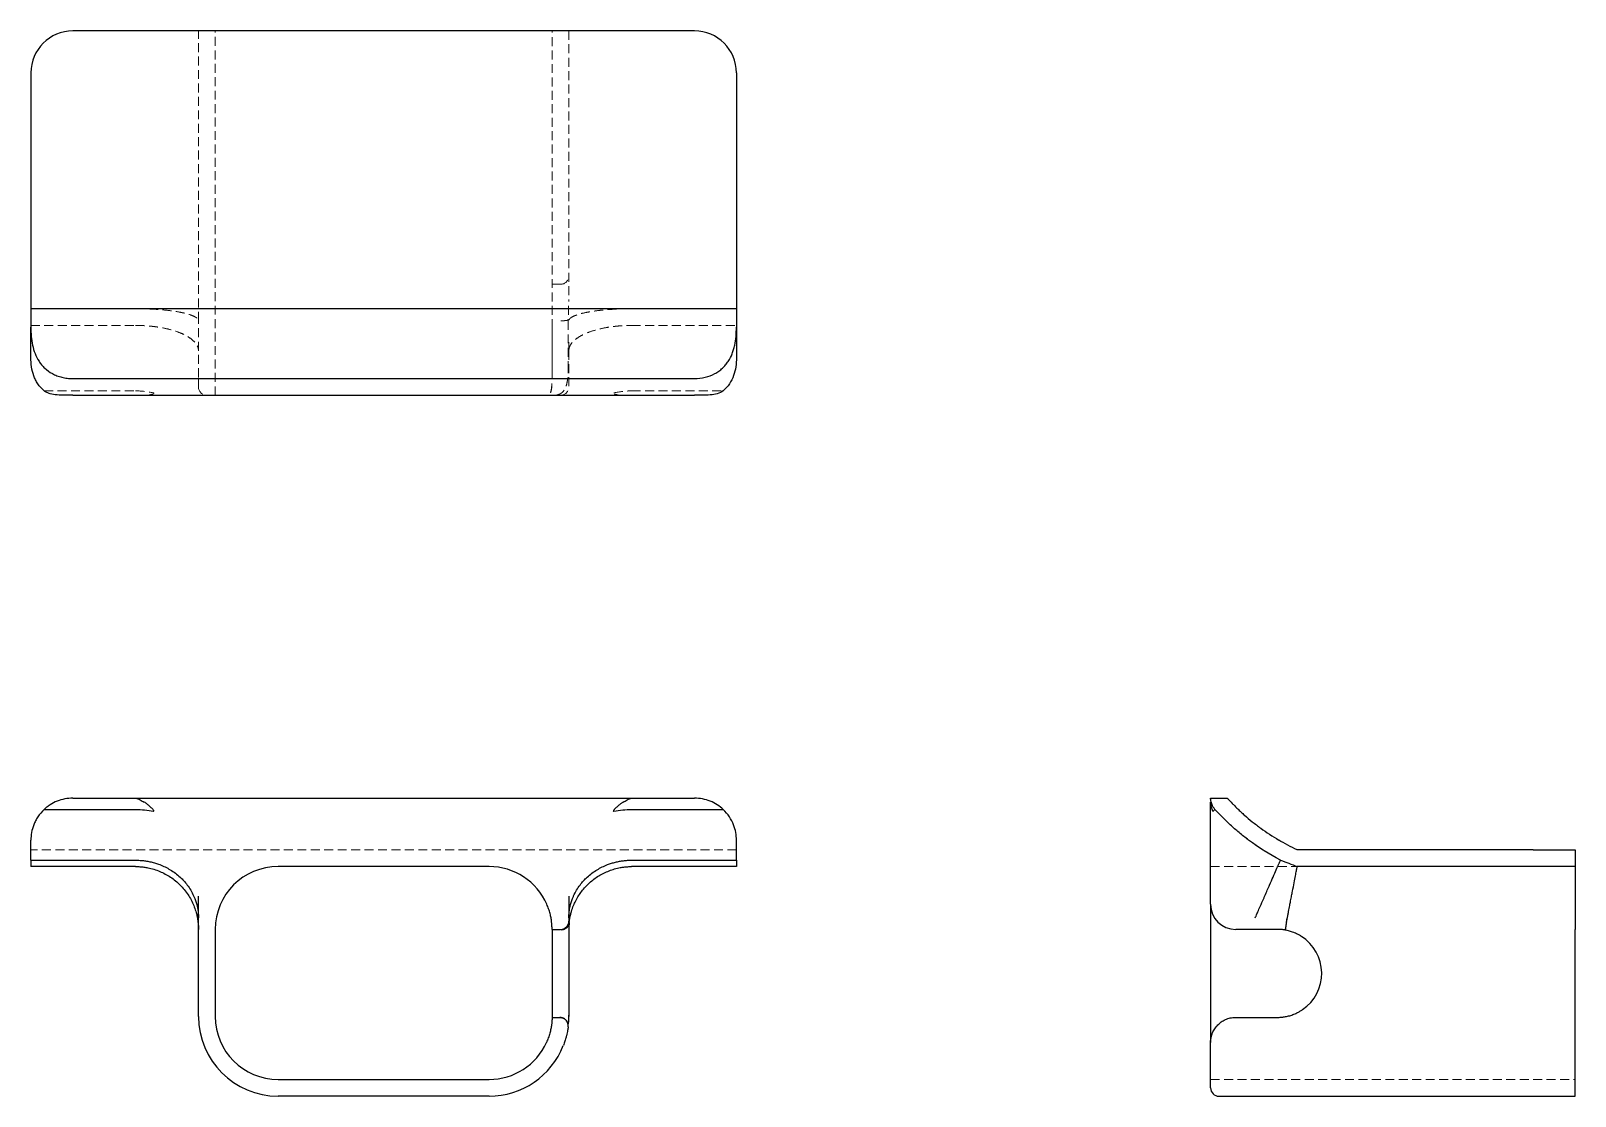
# Model space of a CAD drawing. Header units: millimetres. Extents: x 33 to 252, y 36 to 187.
import ezdxf

# ---------------------------------------------------------------- set-up
doc = ezdxf.new("R2010")
doc.units = ezdxf.units.MM
doc.linetypes.add('HIDDEN', pattern=[1.905, 1.27, -0.635])

msp = doc.modelspace()

# ---------------------------------------------------------------- linework, layer by layer
at = {"color": 7, "linetype": 'Continuous', "lineweight": 25}
for p, q in [((127.06, 186.87), (38.94, 186.87)), ((33, 180.93), (33, 147.49)), ((133, 180.93), (133, 147.49)), ((133, 147.49), (33, 147.49)), ((33, 140.59), (33, 144.86)), ((133, 144.86), (133, 140.59)), ((38.94, 137.58), (127.06, 137.58)), ((38.94, 135.21), (47.85, 135.21)), ((47.85, 135.21), (118.15, 135.21)), ((118.15, 135.21), (127.06, 135.21)), ((38.94, 78.1), (47.85, 78.1)), ((47.85, 78.1), (118.15, 78.1)), ((118.15, 78.1), (127.06, 78.1)), ((200.21, 78.1), (202.58, 78.1)), ((34.88, 76.5), (47.85, 76.5)), ((118.15, 76.5), (131.12, 76.5)), ((245.93, 70.77), (212.49, 70.77)), ((245.93, 70.77), (251.87, 70.77)), ((251.87, 70.77), (251.87, 68.4)), ((33, 69.3), (47.85, 69.3)), ((47.85, 68.4), (33, 68.4)), ((97.96, 68.4), (68.04, 68.4)), ((118.15, 69.3), (133, 69.3)), ((133, 68.4), (118.15, 68.4)), ((245.93, 68.4), (212.49, 68.4)), ((251.87, 68.4), (245.93, 68.4)), ((251.87, 68.4), (251.87, 59.49)), ((56.75, 47.14), (56.75, 64.2)), ((109.25, 64.2), (109.25, 63.05)), ((200.21, 63.05), (200.21, 64.2)), ((109.25, 63.05), (109.25, 60.68)), ((200.21, 63.05), (200.21, 59.49)), ((59.13, 59.49), (59.13, 47.14)), ((106.87, 59.49), (108.06, 59.49)), ((106.87, 59.49), (106.87, 47.14)), ((109.25, 59.49), (109.25, 47.14)), ((200.21, 59.49), (200.21, 47.14)), ((207.76, 59.49), (203.77, 59.49)), ((210.95, 60.45), (210.95, 60.45)), ((251.87, 47.14), (251.87, 59.49)), ((106.87, 47.02), (107.97, 47.02)), ((200.21, 47.14), (200.21, 43.46)), ((203.77, 47.02), (209.71, 47.02)), ((251.87, 35.86), (251.87, 47.14)), ((200.21, 37.04), (200.21, 43.46)), ((68.04, 38.23), (97.96, 38.23)), ((97.96, 35.86), (68.04, 35.86)), ((201.4, 35.86), (251.87, 35.86))]:
    msp.add_line(p, q, dxfattribs=at)
at = {"color": 7, "linetype": 'HIDDEN', "lineweight": 18}
for p, q in [((56.75, 145.76), (56.75, 186.87)), ((59.13, 135.21), (59.13, 186.87)), ((106.87, 144.71), (106.87, 186.87)), ((109.25, 186.87), (109.25, 148.74)), ((108.06, 150.94), (106.87, 150.94)), ((33, 145.11), (33, 144.91)), ((33, 145.11), (47.85, 145.11)), ((106.87, 138.77), (106.87, 144.71)), ((106.87, 144.71), (106.87, 138.77)), ((109.16, 138.77), (109.16, 144.71)), ((109.3, 145.95), (109.3, 145.95)), ((118.15, 145.11), (133, 145.11)), ((133, 145.11), (133, 144.91)), ((34.88, 135.83), (47.85, 135.83)), ((118.15, 135.83), (131.12, 135.83)), ((107.36, 135.21), (107.53, 135.28)), ((207.58, 70.77), (205.34, 72.35)), ((133, 70.77), (33, 70.77)), ((200.21, 68.4), (212.49, 68.4)), ((212.49, 68.4), (212.47, 68.3)), ((200.21, 38.23), (251.87, 38.23))]:
    msp.add_line(p, q, dxfattribs=at)
at = {"color": 7, "linetype": 'Continuous', "lineweight": 25, "flags": 128}
msp.add_lwpolyline([(109.3, 60.45), (109.3, 60.45), (109.3, 60.45)], dxfattribs=at)
at = {"color": 7, "linetype": 'Continuous', "lineweight": 25}
for centre, radius, start, end in [((38.94, 180.93), 5.94, 90, 180), ((127.06, 180.93), 5.94, 0, 90), ((68.04, 59.49), 8.91, 90, 180), ((97.96, 59.49), 8.91, 23.5782, 90), ((203.77, 63.05), 3.56, 180, 270), ((108.06, 60.68), 1.19, 270, 0), ((209.71, 53.26), 6.24, 304.5128, 57.1401), ((68.04, 47.14), 11.28, 180, 270), ((68.04, 47.14), 8.91, 180, 270), ((107.97, 45.83), 1.19, 54.6775, 90), ((107.97, 45.83), 1.19, 352.5644, 36.1384), ((97.96, 47.14), 8.91, 270, 335.5856), ((97.96, 47.14), 11.28, 270, 338.6105), ((201.4, 37.04), 1.19, 180, 270)]:
    msp.add_arc(centre, radius, start, end, dxfattribs=at)
at = {"color": 7, "linetype": 'HIDDEN', "lineweight": 18}
for centre, start, end in [((108.06, 152.13), 270, 0), ((57.94, 136.4), 180, 270), ((108.06, 136.4), 270, 0)]:
    msp.add_arc(centre, 1.19, start, end, dxfattribs=at)
at = {"color": 7, "linetype": 'Continuous', "lineweight": 25}
for points in [[(33, 147.49), (33, 146.59), (33, 145.71), (33, 144.86)], [(133, 147.49), (133, 146.59), (133, 145.71), (133, 144.86)], [(47.85, 76.5), (48.7, 76.5), (49.54, 76.42), (50.36, 76.26)], [(115.64, 76.26), (116.46, 76.42), (117.3, 76.5), (118.15, 76.5)], [(200.55, 76.26), (200.73, 76.42), (200.83, 76.5), (200.83, 76.5)], [(33, 69.3), (33, 70.13), (33, 71.09), (33, 72.16)], [(133, 69.3), (133, 70.13), (133, 71.09), (133, 72.16)], [(210.11, 69.3), (208.52, 70.13), (207.01, 71.09), (205.59, 72.16)], [(212.49, 70.77), (211.59, 71.2), (210.71, 71.66), (209.86, 72.16)], [(33, 69.3), (33, 69.02), (33, 68.72), (33, 68.4)], [(133, 69.3), (133, 69.02), (133, 68.72), (133, 68.4)], [(210.11, 69.3), (210.91, 69.02), (211.7, 68.72), (212.49, 68.4)], [(209.71, 59.49), (209.06, 59.49), (208.41, 59.49), (207.76, 59.49)], [(106.87, 47.14), (106.87, 47.06), (106.87, 47.02), (106.87, 47.02)]]:
    msp.add_open_spline(points, degree=3, dxfattribs=at)
at = {"color": 7, "linetype": 'HIDDEN', "lineweight": 18}
for points, knots in [([(47.85, 147.49), (47.95, 147.49), (48.15, 147.49), (48.44, 147.48), (48.74, 147.48), (49.03, 147.47), (49.31, 147.46), (49.79, 147.45), (50.45, 147.42), (51.54, 147.34), (52.84, 147.21), (53.97, 147.03), (54.76, 146.86), (55.45, 146.67), (56, 146.47), (56.36, 146.28), (56.51, 146.17), (56.61, 146.07), (56.69, 145.98), (56.74, 145.86), (56.75, 145.79), (56.75, 145.76)], [0, 0, 0, 0, 0.021283, 0.042409, 0.063357, 0.084104, 0.104628, 0.124907, 0.187022, 0.250143, 0.370778, 0.499694, 0.560034, 0.624497, 0.749312, 0.811655, 0.857795, 0.874521, 0.9223, 0.964032, 1, 1, 1, 1]), ([(109.15, 144.71), (109.16, 145.07), (109.16, 145.79), (109.19, 146.85), (109.22, 147.87), (109.23, 148.48), (109.23, 148.79)], [0, 0, 0, 0, 0.2461563, 0.4947028, 0.7449172, 1, 1, 1, 1]), ([(109.3, 145.95), (109.31, 145.96), (109.33, 146), (109.39, 146.07), (109.48, 146.16), (109.64, 146.28), (109.88, 146.41), (110.23, 146.55), (110.61, 146.69), (111.23, 146.86), (112.14, 147.05), (113.24, 147.21), (114.19, 147.31), (114.95, 147.37), (115.72, 147.42), (116.43, 147.46), (117.06, 147.48), (117.6, 147.49), (117.97, 147.49), (118.15, 147.49)], [0, 0, 0, 0, 0.019894, 0.047281, 0.082416, 0.12559, 0.195485, 0.250193, 0.31571, 0.375539, 0.499999, 0.625204, 0.688252, 0.749875, 0.812985, 0.875064, 0.916028, 0.957723, 1, 1, 1, 1]), ([(47.85, 145.11), (47.95, 145.11), (48.16, 145.11), (48.47, 145.1), (48.78, 145.09), (49.1, 145.08), (49.41, 145.06), (49.72, 145.03), (50.04, 145), (50.35, 144.97), (50.65, 144.93), (50.96, 144.89), (51.68, 144.77), (52.81, 144.53), (54.14, 144.1), (55.27, 143.55), (55.9, 143.08), (56.34, 142.63), (56.56, 142.31), (56.69, 141.98), (56.74, 141.74), (56.75, 141.6), (56.75, 141.53)], [0, 0, 0, 0, 0.022189, 0.044534, 0.06702, 0.089635, 0.112362, 0.135188, 0.158095, 0.181068, 0.204092, 0.227148, 0.25022, 0.371102, 0.499827, 0.613691, 0.749317, 0.781661, 0.87439, 0.922311, 0.964081, 1, 1, 1, 1]), ([(56.75, 141.53), (56.75, 141.89), (56.75, 142.24), (56.75, 142.95), (56.75, 143.31), (56.75, 144.01), (56.75, 144.36), (56.75, 145.06), (56.75, 145.41), (56.75, 145.76)], [0, 0, 0, 0, 0.25, 0.25, 0.5, 0.5, 0.75, 0.75, 1, 1, 1, 1]), ([(109.3, 145.95), (109.29, 145.94), (109.28, 145.93), (109.26, 145.91), (109.22, 145.89), (109.18, 145.88), (109.12, 145.86), (109.06, 145.85), (108.99, 145.83), (108.92, 145.82), (108.83, 145.81), (108.72, 145.8), (108.56, 145.78), (108.35, 145.77), (108.2, 145.77), (108.12, 145.77)], [0, 0, 0, 0, 0.061109, 0.12317, 0.185925, 0.249099, 0.312401, 0.375541, 0.438229, 0.500188, 0.553549, 0.632217, 0.734987, 0.859149, 1, 1, 1, 1]), ([(109.25, 141.53), (109.25, 141.57), (109.25, 141.65), (109.27, 141.78), (109.3, 141.92), (109.35, 142.07), (109.47, 142.35), (109.66, 142.63), (110.1, 143.08), (110.73, 143.55), (111.87, 144.1), (113.19, 144.53), (114.4, 144.79), (115.29, 144.93), (115.86, 144.99), (116.43, 145.05), (117.01, 145.09), (117.58, 145.11), (117.96, 145.11), (118.15, 145.11)], [0, 0, 0, 0, 0.02087, 0.043806, 0.068873, 0.096135, 0.125656, 0.218351, 0.250726, 0.386346, 0.500213, 0.628931, 0.749816, 0.792096, 0.834275, 0.876251, 0.917926, 0.959205, 1, 1, 1, 1]), ([(56.75, 137.77), (56.75, 138.38), (56.75, 138.99), (56.75, 139.94), (56.75, 140.25), (56.75, 140.89), (56.75, 141.21), (56.75, 141.53)], [0, 0, 0, 0, 0.5, 0.5, 0.75, 0.75, 1, 1, 1, 1]), ([(109.25, 141.53), (109.25, 141.21), (109.25, 140.89), (109.25, 140.25), (109.25, 139.94), (109.25, 138.99), (109.25, 138.38), (109.25, 137.77)], [0, 0, 0, 0, 0.25, 0.25, 0.5, 0.5, 1, 1, 1, 1]), ([(106.87, 138.77), (106.87, 138.53), (106.87, 138.3), (106.87, 137.83), (106.87, 137.6), (106.86, 137.16), (106.85, 136.96), (106.83, 136.56), (106.81, 136.38), (106.77, 136.05), (106.74, 135.91), (106.66, 135.65), (106.61, 135.54), (106.49, 135.37), (106.42, 135.31), (106.26, 135.23), (106.17, 135.21), (106.08, 135.21)], [0, 0, 0, 0, 0.125, 0.125, 0.25, 0.25, 0.375, 0.375, 0.5, 0.5, 0.625, 0.625, 0.75, 0.75, 0.875, 0.875, 1, 1, 1, 1]), ([(106.87, 138.77), (106.87, 138.53), (106.87, 138.3), (106.87, 137.83), (106.87, 137.6), (106.86, 137.17), (106.86, 136.96), (106.84, 136.57), (106.83, 136.38), (106.79, 136.06), (106.76, 135.91), (106.69, 135.65), (106.64, 135.55), (106.53, 135.38), (106.46, 135.31), (106.31, 135.23), (106.22, 135.21), (106.13, 135.21)], [0, 0, 0, 0, 0.125, 0.125, 0.25, 0.25, 0.375, 0.375, 0.5, 0.5, 0.625, 0.625, 0.75, 0.75, 0.875, 0.875, 1, 1, 1, 1]), ([(107.53, 135.27), (107.63, 135.29), (107.87, 135.33), (108.18, 135.5), (108.48, 135.77), (108.73, 136.17), (108.93, 136.68), (109.05, 137.3), (109.13, 138.01), (109.15, 138.51), (109.15, 138.77)], [0, 0, 0, 0, 0.07451, 0.165689, 0.273674, 0.398175, 0.535039, 0.682393, 0.837372, 1, 1, 1, 1]), ([(50.36, 135.55), (50.37, 135.55), (50.39, 135.55), (50.42, 135.54), (50.43, 135.53), (50.45, 135.51), (50.45, 135.49), (50.42, 135.47), (50.38, 135.44), (50.31, 135.41), (50.2, 135.36), (50.05, 135.32), (49.87, 135.27), (49.68, 135.24), (49.49, 135.22), (49.29, 135.21), (49.14, 135.21), (49.07, 135.21)], [0, 0, 0, 0, 0.019207, 0.031659, 0.039862, 0.047581, 0.063155, 0.087945, 0.12612, 0.179641, 0.251776, 0.377681, 0.50194, 0.633148, 0.750032, 0.879052, 1, 1, 1, 1]), ([(116.93, 135.21), (116.88, 135.21), (116.79, 135.21), (116.65, 135.21), (116.49, 135.22), (116.32, 135.24), (116.13, 135.27), (115.95, 135.32), (115.8, 135.36), (115.69, 135.41), (115.62, 135.44), (115.58, 135.47), (115.55, 135.49), (115.55, 135.51), (115.56, 135.53), (115.58, 135.54), (115.61, 135.55), (115.63, 135.55), (115.64, 135.55)], [0, 0, 0, 0, 0.07946, 0.162423, 0.249156, 0.366428, 0.497912, 0.621833, 0.747537, 0.818905, 0.87219, 0.910545, 0.935697, 0.951602, 0.959536, 0.967824, 0.98029, 1, 1, 1, 1]), ([(211.06, 61.04), (211.03, 60.86), (210.93, 60.35), (210.83, 59.83), (210.76, 59.49)], [0, 0, 0, 0, 0.347772, 1, 1, 1, 1]), ([(109.25, 47.14), (109.24, 46.93), (109.24, 46.5), (109.21, 46.16), (109.2, 46.06), (109.2, 46.06)], [0, 0, 0, 0, 0.499758, 0.992839, 1, 1, 1, 1])]:
    msp.add_open_spline(points, degree=3, knots=knots, dxfattribs=at)
at = {"color": 7, "linetype": 'Continuous', "lineweight": 25}
for points, knots in [([(33, 144.86), (33, 143.97), (33.07, 143.12), (33.33, 141.91), (33.44, 141.51), (33.74, 140.75), (33.93, 140.38), (34.27, 139.86), (34.39, 139.69), (34.66, 139.36), (34.81, 139.21), (35.29, 138.76), (35.64, 138.51), (36.26, 138.18), (36.47, 138.08), (36.93, 137.9), (37.16, 137.83), (37.65, 137.71), (37.9, 137.66), (38.42, 137.6), (38.68, 137.58), (38.94, 137.58)], [0, 0, 0, 0, 0.25, 0.25, 0.375, 0.375, 0.5, 0.5, 0.5625, 0.5625, 0.625, 0.625, 0.75, 0.75, 0.8125, 0.8125, 0.875, 0.875, 0.9375, 0.9375, 1, 1, 1, 1]), ([(127.06, 137.58), (127.58, 137.58), (128.09, 137.64), (129.07, 137.88), (129.52, 138.06), (130.14, 138.39), (130.33, 138.51), (130.7, 138.77), (130.87, 138.91), (131.18, 139.2), (131.33, 139.35), (131.6, 139.68), (131.72, 139.85), (132.06, 140.36), (132.25, 140.73), (132.47, 141.3), (132.54, 141.5), (132.66, 141.9), (132.71, 142.1), (132.93, 143.12), (133, 143.97), (133, 144.86)], [0, 0, 0, 0, 0.125, 0.125, 0.25, 0.25, 0.3125, 0.3125, 0.375, 0.375, 0.4375, 0.4375, 0.5, 0.5, 0.625, 0.625, 0.6875, 0.6875, 0.75, 0.75, 1, 1, 1, 1]), ([(34.88, 135.83), (34.53, 136.13), (34.23, 136.47), (33.87, 137.01), (33.76, 137.19), (33.57, 137.58), (33.48, 137.78), (33.26, 138.39), (33.16, 138.81), (33.03, 139.68), (33, 140.13), (33, 140.59)], [0, 0, 0, 0, 0.25, 0.25, 0.375, 0.375, 0.5, 0.5, 0.75, 0.75, 1, 1, 1, 1]), ([(133, 140.59), (133, 140.13), (132.97, 139.68), (132.84, 138.82), (132.74, 138.4), (132.45, 137.59), (132.25, 137.19), (131.77, 136.47), (131.47, 136.13), (131.12, 135.83)], [0, 0, 0, 0, 0.25, 0.25, 0.5, 0.5, 0.75, 0.75, 1, 1, 1, 1]), ([(38.94, 135.21), (38.56, 135.21), (38.18, 135.21), (37.44, 135.22), (37.07, 135.23), (36.37, 135.29), (36.03, 135.34), (35.57, 135.47), (35.42, 135.52), (35.14, 135.65), (35.01, 135.73), (34.88, 135.83)], [0, 0, 0, 0, 0.25, 0.25, 0.5, 0.5, 0.75, 0.75, 0.875, 0.875, 1, 1, 1, 1]), ([(131.12, 135.83), (130.87, 135.64), (130.59, 135.51), (129.96, 135.34), (129.63, 135.29), (128.93, 135.23), (128.56, 135.22), (127.82, 135.21), (127.44, 135.21), (127.06, 135.21)], [0, 0, 0, 0, 0.25, 0.25, 0.5, 0.5, 0.75, 0.75, 1, 1, 1, 1]), ([(38.94, 78.1), (38.56, 78.1), (38.18, 78.06), (37.44, 77.92), (37.07, 77.81), (36.37, 77.53), (36.03, 77.35), (35.57, 77.05), (35.42, 76.95), (35.14, 76.73), (35.01, 76.61), (34.88, 76.5)], [0, 0, 0, 0, 0.25, 0.25, 0.5, 0.5, 0.75, 0.75, 0.875, 0.875, 1, 1, 1, 1]), ([(47.85, 78.1), (47.96, 78.1), (48.07, 78.05), (48.27, 77.96), (48.37, 77.91), (48.67, 77.75), (48.87, 77.64), (49.07, 77.53)], [0, 0, 0, 0, 0.25, 0.25, 0.5, 0.5, 1, 1, 1, 1]), ([(50.36, 76.26), (50.37, 76.26), (50.39, 76.26), (50.42, 76.25), (50.43, 76.26), (50.45, 76.27), (50.45, 76.29), (50.42, 76.34), (50.38, 76.39), (50.31, 76.47), (50.2, 76.6), (50.05, 76.75), (49.87, 76.92), (49.68, 77.09), (49.49, 77.25), (49.29, 77.4), (49.14, 77.48), (49.07, 77.53)], [0, 0, 0, 0, 0.019207, 0.031659, 0.039862, 0.047581, 0.063155, 0.087945, 0.12612, 0.179641, 0.251776, 0.377681, 0.50194, 0.633148, 0.750032, 0.879052, 1, 1, 1, 1]), ([(116.93, 77.53), (116.88, 77.5), (116.79, 77.44), (116.65, 77.35), (116.49, 77.24), (116.32, 77.09), (116.13, 76.93), (115.95, 76.75), (115.8, 76.6), (115.69, 76.48), (115.62, 76.4), (115.58, 76.34), (115.55, 76.3), (115.55, 76.27), (115.56, 76.26), (115.58, 76.25), (115.61, 76.26), (115.63, 76.26), (115.64, 76.26)], [0, 0, 0, 0, 0.07946, 0.162423, 0.249156, 0.366428, 0.497912, 0.621833, 0.747537, 0.818905, 0.87219, 0.910545, 0.935697, 0.951602, 0.959536, 0.967824, 0.98029, 1, 1, 1, 1]), ([(116.93, 77.53), (117.13, 77.64), (117.33, 77.75), (117.63, 77.91), (117.73, 77.96), (117.93, 78.05), (118.04, 78.1), (118.15, 78.1)], [0, 0, 0, 0, 0.5, 0.5, 0.75, 0.75, 1, 1, 1, 1]), ([(131.12, 76.5), (130.87, 76.73), (130.59, 76.95), (129.96, 77.35), (129.63, 77.53), (128.93, 77.81), (128.56, 77.92), (127.82, 78.06), (127.44, 78.1), (127.06, 78.1)], [0, 0, 0, 0, 0.25, 0.25, 0.5, 0.5, 0.75, 0.75, 1, 1, 1, 1]), ([(200.83, 76.5), (200.64, 76.73), (200.51, 76.95), (200.34, 77.35), (200.29, 77.53), (200.23, 77.81), (200.22, 77.92), (200.21, 78.06), (200.21, 78.1), (200.21, 78.1)], [0, 0, 0, 0, 0.25, 0.25, 0.5, 0.5, 0.75, 0.75, 1, 1, 1, 1]), ([(200.21, 77.53), (200.21, 77.5), (200.21, 77.44), (200.21, 77.35), (200.22, 77.24), (200.24, 77.09), (200.27, 76.93), (200.32, 76.75), (200.36, 76.6), (200.41, 76.48), (200.44, 76.4), (200.47, 76.34), (200.49, 76.3), (200.51, 76.27), (200.53, 76.26), (200.54, 76.25), (200.55, 76.26), (200.55, 76.26), (200.55, 76.26)], [0, 0, 0, 0, 0.07946, 0.162423, 0.249156, 0.366428, 0.497912, 0.621833, 0.747537, 0.818905, 0.87219, 0.910545, 0.935697, 0.951602, 0.959536, 0.967824, 0.98029, 1, 1, 1, 1]), ([(200.21, 64.2), (200.21, 65.64), (200.21, 67.05), (200.21, 69.12), (200.21, 69.81), (200.21, 71.12), (200.21, 71.75), (200.21, 72.67), (200.21, 72.96), (200.21, 73.55), (200.21, 73.84), (200.21, 74.67), (200.21, 75.18), (200.21, 76.1), (200.21, 76.51), (200.21, 76.99), (200.21, 77.13), (200.21, 77.37), (200.21, 77.46), (200.21, 77.53)], [0, 0, 0, 0, 0.25, 0.25, 0.375, 0.375, 0.5, 0.5, 0.5625, 0.5625, 0.625, 0.625, 0.75, 0.75, 0.875, 0.875, 0.9375, 0.9375, 1, 1, 1, 1]), ([(202.58, 78.1), (202.58, 78.1), (202.64, 78.03), (202.88, 77.77), (203.06, 77.58), (203.39, 77.24), (203.51, 77.12), (203.77, 76.86), (203.91, 76.72), (204.2, 76.44), (204.35, 76.29), (204.68, 75.99), (204.85, 75.84), (205.36, 75.38), (205.73, 75.07), (206.3, 74.61), (206.5, 74.45), (206.9, 74.14), (207.1, 73.99), (208.12, 73.25), (208.97, 72.68), (209.86, 72.16)], [0, 0, 0, 0, 0.125, 0.125, 0.25, 0.25, 0.3125, 0.3125, 0.375, 0.375, 0.4375, 0.4375, 0.5, 0.5, 0.625, 0.625, 0.6875, 0.6875, 0.75, 0.75, 1, 1, 1, 1]), ([(34.88, 76.5), (34.53, 76.16), (34.23, 75.81), (33.87, 75.26), (33.76, 75.08), (33.57, 74.7), (33.48, 74.51), (33.26, 73.95), (33.16, 73.58), (33.03, 72.86), (33, 72.5), (33, 72.16)], [0, 0, 0, 0, 0.25, 0.25, 0.375, 0.375, 0.5, 0.5, 0.75, 0.75, 1, 1, 1, 1]), ([(133, 72.16), (133, 72.5), (132.97, 72.86), (132.84, 73.58), (132.74, 73.94), (132.45, 74.69), (132.25, 75.07), (131.77, 75.81), (131.47, 76.16), (131.12, 76.5)], [0, 0, 0, 0, 0.25, 0.25, 0.5, 0.5, 0.75, 0.75, 1, 1, 1, 1]), ([(205.59, 72.16), (205.13, 72.5), (204.68, 72.86), (203.82, 73.58), (203.4, 73.94), (202.59, 74.69), (202.19, 75.07), (201.47, 75.81), (201.13, 76.16), (200.83, 76.5)], [0, 0, 0, 0, 0.25, 0.25, 0.5, 0.5, 0.75, 0.75, 1, 1, 1, 1]), ([(47.85, 69.3), (47.95, 69.3), (48.16, 69.3), (48.47, 69.28), (48.78, 69.26), (49.1, 69.22), (49.41, 69.18), (49.72, 69.12), (50.04, 69.05), (50.35, 68.97), (50.65, 68.89), (50.96, 68.79), (51.68, 68.52), (52.81, 67.97), (54.14, 66.98), (55.27, 65.74), (55.9, 64.67), (56.34, 63.63), (56.56, 62.91), (56.69, 62.14), (56.74, 61.61), (56.75, 61.28), (56.75, 61.12)], [0, 0, 0, 0, 0.022189, 0.044534, 0.06702, 0.089635, 0.112362, 0.135188, 0.158095, 0.181068, 0.204092, 0.227148, 0.25022, 0.371102, 0.499827, 0.613691, 0.749317, 0.781661, 0.87439, 0.922311, 0.964081, 1, 1, 1, 1]), ([(47.85, 68.4), (47.95, 68.4), (48.15, 68.4), (48.44, 68.38), (48.74, 68.36), (49.03, 68.32), (49.31, 68.28), (49.79, 68.19), (50.45, 68.02), (51.54, 67.63), (52.84, 66.94), (53.97, 66.01), (54.76, 65.13), (55.45, 64.2), (56, 63.16), (56.36, 62.14), (56.51, 61.58), (56.61, 61.08), (56.69, 60.59), (56.74, 60.02), (56.75, 59.66), (56.75, 59.49)], [0, 0, 0, 0, 0.021283, 0.042409, 0.063357, 0.084104, 0.104628, 0.124907, 0.187022, 0.250143, 0.370778, 0.499694, 0.560034, 0.624497, 0.749312, 0.811655, 0.857795, 0.874521, 0.9223, 0.964032, 1, 1, 1, 1]), ([(109.25, 61.12), (109.25, 61.21), (109.25, 61.4), (109.27, 61.69), (109.3, 62.01), (109.35, 62.36), (109.47, 62.99), (109.66, 63.63), (110.1, 64.67), (110.73, 65.74), (111.87, 66.98), (113.19, 67.97), (114.4, 68.56), (115.29, 68.87), (115.86, 69.03), (116.43, 69.15), (117.01, 69.24), (117.58, 69.29), (117.96, 69.3), (118.15, 69.3)], [0, 0, 0, 0, 0.02087, 0.043806, 0.068873, 0.096135, 0.125656, 0.218351, 0.250726, 0.386346, 0.500213, 0.628931, 0.749816, 0.792096, 0.834275, 0.876251, 0.917926, 0.959205, 1, 1, 1, 1]), ([(109.3, 60.45), (109.31, 60.53), (109.33, 60.74), (109.39, 61.09), (109.48, 61.53), (109.64, 62.15), (109.88, 62.83), (110.23, 63.58), (110.61, 64.25), (111.23, 65.14), (112.14, 66.13), (113.24, 66.96), (114.19, 67.48), (114.95, 67.81), (115.72, 68.07), (116.43, 68.24), (117.06, 68.34), (117.6, 68.39), (117.97, 68.4), (118.15, 68.4)], [0, 0, 0, 0, 0.019894, 0.047281, 0.082416, 0.12559, 0.195485, 0.250193, 0.31571, 0.375539, 0.499999, 0.625204, 0.688252, 0.749875, 0.812985, 0.875064, 0.916028, 0.957723, 1, 1, 1, 1]), ([(206.53, 61.12), (206.57, 61.21), (206.65, 61.4), (206.78, 61.69), (206.92, 62.01), (207.07, 62.36), (207.35, 62.99), (207.63, 63.63), (208.08, 64.67), (208.55, 65.74), (209.1, 66.98), (209.53, 67.97), (209.79, 68.56), (209.93, 68.87), (209.99, 69.03), (210.05, 69.15), (210.09, 69.24), (210.11, 69.29), (210.11, 69.3), (210.11, 69.3)], [0, 0, 0, 0, 0.02087, 0.043806, 0.068873, 0.096135, 0.125656, 0.218351, 0.250726, 0.386346, 0.500213, 0.628931, 0.749816, 0.792096, 0.834275, 0.876251, 0.917926, 0.959205, 1, 1, 1, 1]), ([(210.95, 60.45), (210.96, 60.53), (211, 60.74), (211.07, 61.09), (211.16, 61.53), (211.28, 62.15), (211.41, 62.83), (211.55, 63.58), (211.69, 64.25), (211.86, 65.14), (212.05, 66.13), (212.21, 66.96), (212.31, 67.48), (212.37, 67.81), (212.42, 68.07), (212.46, 68.24), (212.48, 68.34), (212.49, 68.39), (212.49, 68.4), (212.49, 68.4)], [0, 0, 0, 0, 0.019894, 0.047281, 0.082416, 0.12559, 0.195485, 0.250193, 0.31571, 0.375539, 0.499999, 0.625204, 0.688252, 0.749875, 0.812985, 0.875064, 0.916028, 0.957723, 1, 1, 1, 1]), ([(106.87, 59.49), (106.87, 59.49), (106.87, 59.52), (106.87, 59.61), (106.87, 59.68), (106.86, 59.86), (106.86, 59.98), (106.84, 60.24), (106.83, 60.4), (106.79, 60.74), (106.76, 60.92), (106.69, 61.32), (106.64, 61.52), (106.53, 61.95), (106.46, 62.17), (106.31, 62.61), (106.22, 62.84), (106.13, 63.05)], [0, 0, 0, 0, 0.125, 0.125, 0.25, 0.25, 0.375, 0.375, 0.5, 0.5, 0.625, 0.625, 0.75, 0.75, 0.875, 0.875, 1, 1, 1, 1]), ([(109.3, 60.45), (109.29, 60.41), (109.28, 60.34), (109.26, 60.24), (109.22, 60.14), (109.18, 60.04), (109.12, 59.95), (109.06, 59.86), (108.99, 59.77), (108.92, 59.7), (108.83, 59.63), (108.72, 59.56), (108.56, 59.48), (108.35, 59.41), (108.2, 59.41), (108.12, 59.4)], [0, 0, 0, 0, 0.061109, 0.12317, 0.185925, 0.249099, 0.312401, 0.375541, 0.438229, 0.500188, 0.553549, 0.632217, 0.734987, 0.859149, 1, 1, 1, 1]), ([(109.3, 60.45), (109.3, 60.43), (109.29, 60.4), (109.29, 60.34), (109.28, 60.27), (109.27, 60.19), (109.27, 60.08), (109.26, 59.93), (109.25, 59.73), (109.25, 59.57), (109.25, 59.49)], [0, 0, 0, 0, 0.1006762, 0.2009789, 0.3010387, 0.400987, 0.5009558, 0.6685543, 0.8346835, 1, 1, 1, 1]), ([(210.77, 59.4), (210.71, 59.41), (210.59, 59.43), (210.39, 59.46), (210.14, 59.48), (209.91, 59.49), (209.76, 59.49), (209.71, 59.49)], [0, 0, 0, 0, 0.160937, 0.351408, 0.571412, 0.869384, 1, 1, 1, 1]), ([(210.95, 60.45), (210.94, 60.41), (210.93, 60.34), (210.91, 60.24), (210.89, 60.14), (210.88, 60.04), (210.86, 59.95), (210.85, 59.86), (210.83, 59.77), (210.82, 59.7), (210.81, 59.63), (210.8, 59.56), (210.78, 59.48), (210.77, 59.41), (210.77, 59.41), (210.77, 59.4)], [0, 0, 0, 0, 0.061109, 0.12317, 0.185925, 0.249099, 0.312401, 0.375541, 0.438229, 0.500188, 0.553549, 0.632217, 0.734987, 0.859149, 1, 1, 1, 1]), ([(213.09, 58.49), (213.04, 58.53), (212.92, 58.61), (212.72, 58.72), (212.5, 58.83), (212.25, 58.95), (211.98, 59.07), (211.69, 59.17), (211.39, 59.26), (211.08, 59.34), (210.87, 59.38), (210.77, 59.4)], [0, 0, 0, 0, 0.079974, 0.169848, 0.269627, 0.379312, 0.498907, 0.623757, 0.748608, 0.874134, 1, 1, 1, 1]), ([(106.87, 47.02), (106.87, 47.02), (106.87, 47), (106.87, 46.9), (106.87, 46.83), (106.86, 46.65), (106.85, 46.53), (106.83, 46.27), (106.81, 46.11), (106.77, 45.77), (106.74, 45.59), (106.66, 45.19), (106.61, 44.99), (106.49, 44.56), (106.42, 44.34), (106.26, 43.9), (106.17, 43.68), (106.08, 43.46)], [0, 0, 0, 0, 0.125, 0.125, 0.25, 0.25, 0.375, 0.375, 0.5, 0.5, 0.625, 0.625, 0.75, 0.75, 0.875, 0.875, 1, 1, 1, 1]), ([(109.12, 46.16), (109.07, 46.28), (108.97, 46.53), (108.68, 46.8), (108.33, 46.95), (108.09, 46.95), (107.97, 46.95)], [0, 0, 0, 0, 0.25195, 0.51084, 0.763738, 1, 1, 1, 1]), ([(109.19, 46.05), (109.21, 46.23), (109.24, 46.57), (109.23, 47.07), (109.23, 47.32)], [0, 0, 0, 0, 0.499286, 1, 1, 1, 1]), ([(200.21, 43.46), (200.21, 43.52), (200.21, 43.63), (200.22, 43.81), (200.25, 43.98), (200.28, 44.15), (200.31, 44.32), (200.36, 44.49), (200.41, 44.65), (200.53, 44.97), (200.78, 45.43), (201.14, 45.88), (201.47, 46.18), (201.72, 46.38), (202, 46.56), (202.31, 46.72), (202.65, 46.85), (203, 46.94), (203.38, 47.01), (203.64, 47.02), (203.77, 47.02)], [0, 0, 0, 0, 0.032194, 0.064137, 0.095831, 0.127281, 0.158488, 0.189456, 0.220189, 0.250689, 0.373476, 0.500142, 0.55542, 0.612736, 0.672103, 0.733529, 0.797024, 0.862596, 0.930252, 1, 1, 1, 1]), ([(209.71, 47.02), (209.78, 47.02), (209.94, 47.02), (210.18, 47.04), (210.43, 47.06), (210.7, 47.1), (210.98, 47.15), (211.27, 47.22), (211.67, 47.33), (212.06, 47.48), (212.5, 47.67), (212.86, 47.87), (213.12, 48.04), (213.24, 48.12)], [0, 0, 0, 0, 0.060287, 0.124342, 0.19217, 0.26377, 0.339145, 0.418296, 0.501224, 0.674032, 0.750253, 0.883172, 1, 1, 1, 1]), ([(109.15, 45.68), (109.15, 45.68), (109.15, 45.68), (109.15, 45.66), (109.15, 45.64), (109.14, 45.61), (109.14, 45.56), (109.13, 45.51), (109.11, 45.4), (109.08, 45.19), (109.01, 44.84), (108.92, 44.42), (108.81, 44.02), (108.7, 43.66), (108.59, 43.34), (108.51, 43.13), (108.47, 43.03)], [0, 0, 0, 0, 0.035848, 0.071386, 0.106777, 0.142185, 0.177776, 0.213711, 0.250147, 0.373388, 0.499571, 0.622768, 0.749267, 0.831741, 0.915009, 1, 1, 1, 1])]:
    msp.add_open_spline(points, degree=3, knots=knots, dxfattribs=at)
at = {"color": 7, "linetype": 'HIDDEN', "lineweight": 18}
for points in [[(109.25, 142.76), (109.25, 142.35), (109.25, 141.94), (109.25, 141.53)], [(47.85, 135.83), (48.7, 135.83), (49.54, 135.73), (50.36, 135.55)], [(56.75, 136.4), (56.75, 136.85), (56.75, 137.3), (56.75, 137.77)], [(109.25, 137.77), (109.25, 137.3), (109.25, 136.85), (109.25, 136.4)], [(115.64, 135.55), (116.46, 135.73), (117.3, 135.83), (118.15, 135.83)]]:
    msp.add_open_spline(points, degree=3, dxfattribs=at)

doc.saveas('drawing.dxf')
